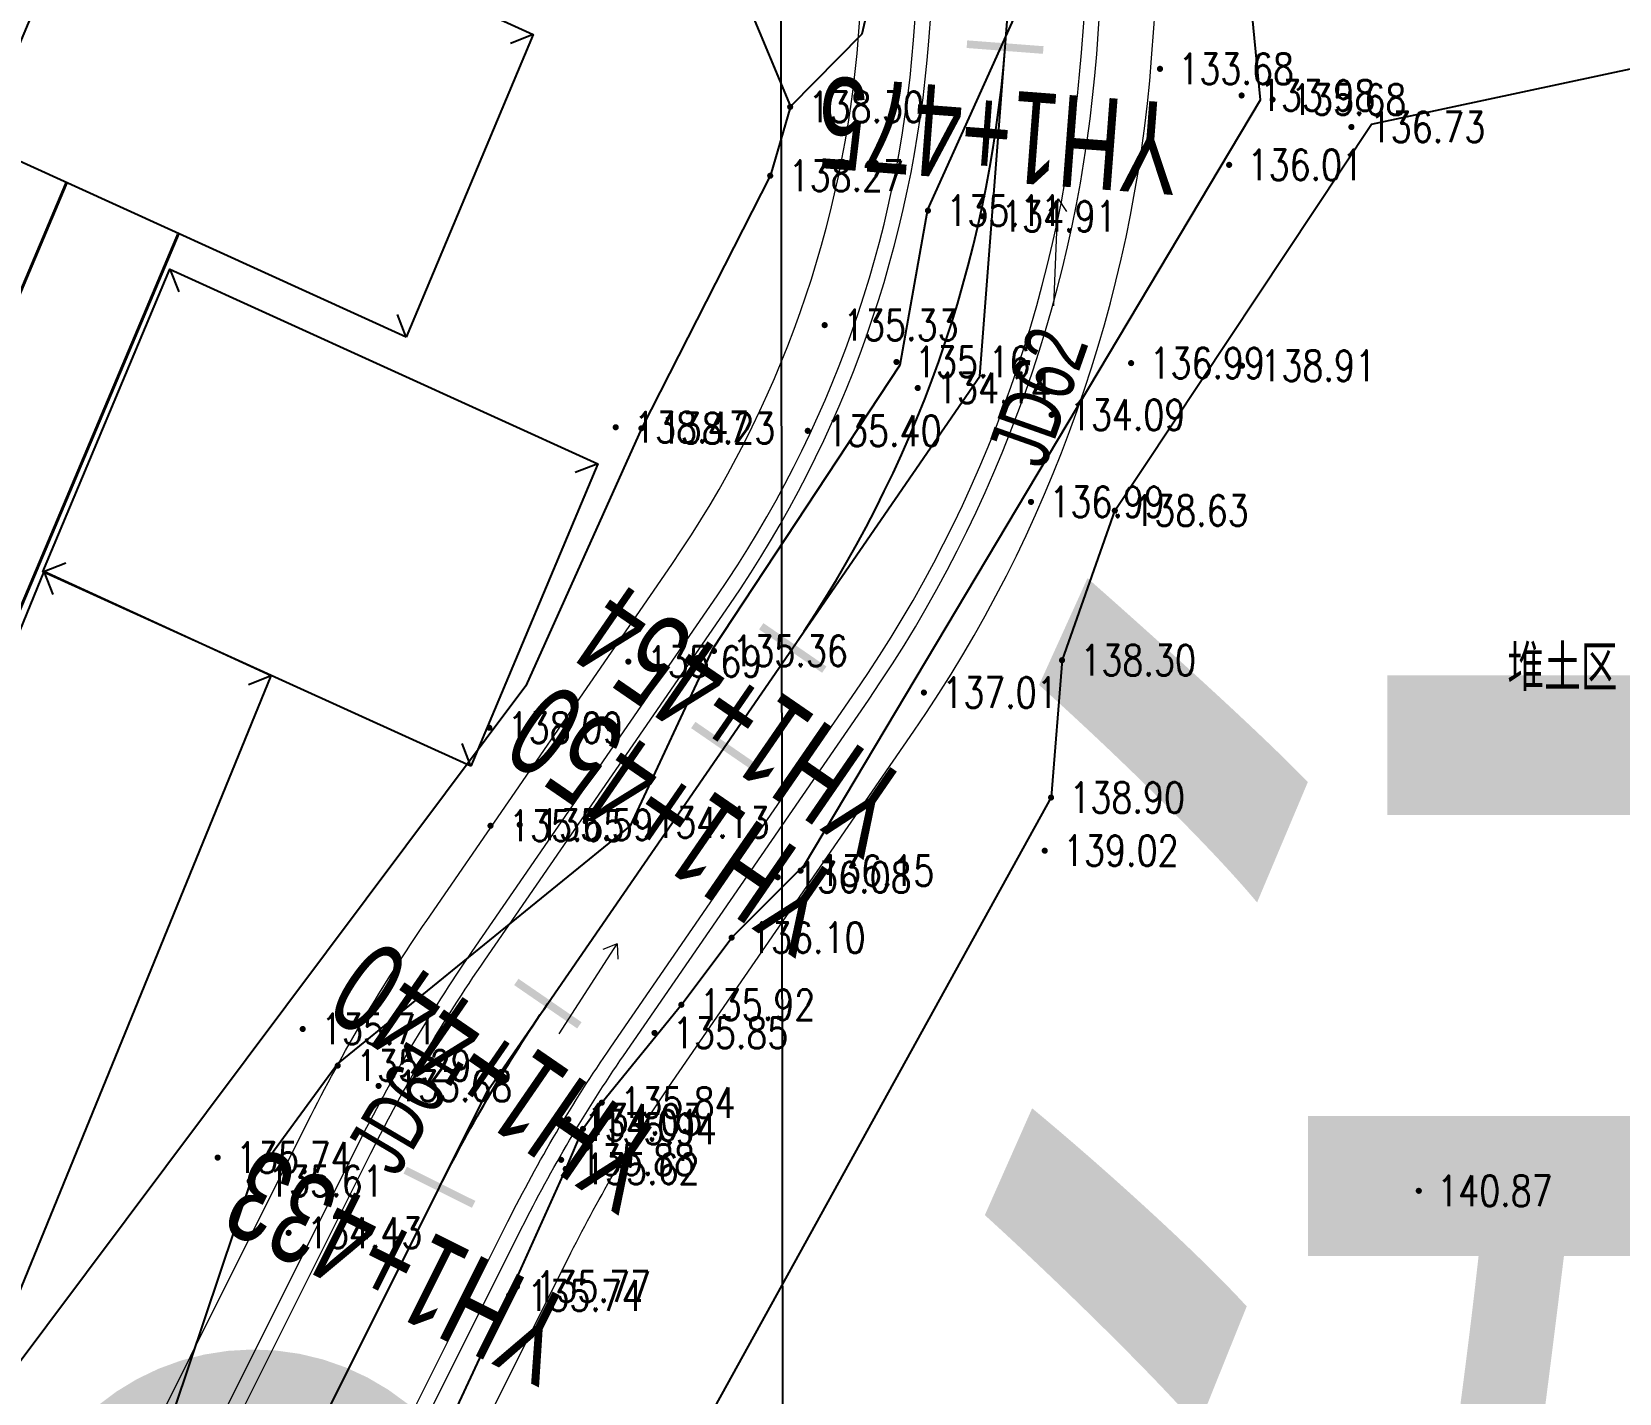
# Model space of a CAD drawing. Extents: x 529262 to 576451, y 2694391 to 2717535.
# Drawn here: x 562939.5 to 562991.3, y 2710384.1 to 2710428.6 of the extents above; entities that cross this region are included whole.
import ezdxf
from ezdxf.enums import TextEntityAlignment as Align

# ---------------------------------------------------------------- set-up
doc = ezdxf.new("R2010")
doc.units = 0
doc.linetypes.add('DASHED', pattern=[19.049999999999997, 12.7, -6.35])
for name, color, linetype in [('DLSS', 4, 'Continuous'), ('DMTZ', 8, 'Continuous'), ('GCD', 8, 'Continuous'), ('GXYZ', 8, 'Continuous'), ('JMD', 8, 'Continuous'), ('ZJ', 7, 'Continuous'), ('交点标注', 3, 'Continuous'), ('桩号标注_YH', 2, 'Continuous'), ('道路中线_04护管挡墙', 7, 'Continuous')]:
    doc.layers.add(name, color=color, linetype=linetype)
doc.layers.add('SXSS', color=5, linetype='Continuous', lineweight=0)
doc.styles.add('_TCH_DIM', font='smsim.shx', dxfattribs={"width": 0.75, "bigfont": 'smfs.shx'})
doc.styles.add('EICAD', font='fsdb_e.shx', dxfattribs={"width": 0.707, "height": 2, "bigfont": 'tjhzf.shx'})
doc.styles.add('HZ', font='rs.shx', dxfattribs={"width": 0.8, "bigfont": 'hztxt.shx'})
doc.styles.add('JieTuHzTxt', font='smsim.shx', dxfattribs={"width": 0.7, "bigfont": 'smfs.shx'})
doc.linetypes.add('10421', pattern='A,2,[150,AAA.SHX,S=0.5,R=0,X=0,Y=0.5],1e-11', length=2.00000000001)

# ---------------------------------------------------------------- blocks, each defined once
blk = doc.blocks.new('GC200')
at = {"linetype": 'Continuous', "const_width": 0.2, "flags": 128}
blk.add_lwpolyline([(-0.1, 0, 1), (0.1, 0, 1)], format="xyb", close=True, dxfattribs=at)
blk = doc.blocks.new('gc086')
at = {"color": 8}
for p, q in [((0, 0), (7, 0)), ((7, 0), (6.180847955711008, 0.573576436351046)), ((7, 0), (6.180847955711008, -0.5735764363510459))]:
    blk.add_line(p, q, dxfattribs=at)

msp = doc.modelspace()

# ---------------------------------------------------------------- linework, layer by layer
at = {"layer": 'Defpoints', "color": 1, "const_width": 8.000000000000002}
msp.add_lwpolyline([(562948.665812205, 2710373.996860715, 1), (562944.8432961397, 2710381.024546744, 1)], format="xyb", close=True, dxfattribs=at)
at = {"layer": 'DLSS', "color": 8, "linetype": 'Continuous', "const_width": 0.1, "flags": 128}
for points in [[(562940.6424195952, 2710423.634078833), (562919.8877064923, 2710374.369718631), (562915.2554455877, 2710355.30374747), (562913.2003483017, 2710345.896572086)], [(562944.2859522967, 2710421.944817453), (562923.706, 2710373.13), (562917.1801463272, 2710345.120269456)]]:
    msp.add_lwpolyline(points, dxfattribs=at)
at = {"layer": 'DMTZ', "linetype": '10421', "flags": 128}
for points in [[(562875.6569799479, 2710517.710590817), (562881.2096401585, 2710513.136962484), (562885.8431388825, 2710506.104024294), (562896.000156, 2710496.867496503), (562900.7433575162, 2710493.456907781), (562902.1508789615, 2710493.360564189), (562907.6460523225, 2710496.539927071), (562912.2171274893, 2710500.241607559), (562921.1455004993, 2710510.357186281), (562930.0326638538, 2710510.406242661), (562938.4989639116, 2710510.977422099), (562949.5544111542, 2710513.397228802), (562960.7241838808, 2710510.917154916), (562965.900569844, 2710508.986744726), (562966.3440000489, 2710506.266222232), (562965.2347387028, 2710499.058734157), (562962.1308346156, 2710488.921390429), (562959.7643030626, 2710481.926135489), (562959.3002978488, 2710474.520269713), (562961.6937498626, 2710463.040329047), (562963.5581915622, 2710459.007735341), (562967.210702914, 2710448.677929373), (562970.6649546735, 2710436.492808566), (562971.9549540539, 2710429.863424606), (562968.7550809688, 2710422.750517037), (562967.8558039883, 2710417.670041609), (562961.7334924304, 2710408.390111475), (562959.0452154493, 2710402.617356841), (562949.5074524239, 2710394.865299786), (562946.6224902859, 2710390.925632931), (562942.6737345892, 2710379.153828388), (562939.6081059823, 2710372.623244184), (562934.0775555337, 2710360.813837247), (562930.1231819652, 2710353.403101703), (562927.2984181283, 2710352.257563191)], [(562944.8905342725, 2710319.666674933), (562943.4460367159, 2710340.882053766), (562940.8488949165, 2710345.757917201), (562945.6593778692, 2710367.03223299), (562952.812, 2710382.379), (562955.1, 2710387.289), (562956.953, 2710391.425), (562957.516, 2710392.734), (562958.132, 2710393.59), (562960.729, 2710396.788), (562962.372, 2710398.981), (562964.7341316307, 2710401.346026551), (562979.6341219317, 2710426.341469314), (562979.0812583172, 2710431.950000533), (562976.9954590403, 2710436.714018357), (562974.7393901899, 2710442.754113016)], [(562943.8429270474, 2710335.820705438), (562944.5349908789, 2710337.208166282), (562946.1306971875, 2710345.43861579), (562947.721344441, 2710355.512438459), (562952.6474794883, 2710371.457033365), (562956.6019334289, 2710377.044531127), (562961.4576261857, 2710382.994409681), (562972.803, 2710403.56), (562973.161, 2710408.046), (562974.884, 2710412.934), (562983.2523833341, 2710425.544565476), (562999.4988488993, 2710429.017164759)]]:
    msp.add_lwpolyline(points, dxfattribs=at)
at = {"layer": 'DMTZ', "linetype": '10421'}
for points in [[(562875.5631839988, 2710514.346548987), (562888.6289473693, 2710495.290743354), (562901.1039390189, 2710489.842846645), (562905.0860591556, 2710491.836516971), (562914.5993318317, 2710498.673232114), (562921.9861655416, 2710506.108200987), (562928.7880964784, 2710507.585175563), (562940.8005022918, 2710508.345655843), (562947.4589568337, 2710509.7851253), (562960.3125644285, 2710508.266639141), (562962.9493382861, 2710506.973056026), (562963.7163984707, 2710505.439924085), (562962.997191582, 2710501.625466816), (562960.00726708, 2710489.672574984), (562957.2688824977, 2710483.40365115), (562956.7657788033, 2710474.443040417), (562958.1761867136, 2710463.187400912), (562963.3491733274, 2710448.930670954), (562968.1346102675, 2710435.076508506), (562966.6111219786, 2710428.484569198), (562964.283, 2710426.124)], [(562859.8497388082, 2710502.248493188), (562878.4213185481, 2710487.748831274), (562915.8853067025, 2710478.730757921), (562929.8618966059, 2710481.834375524), (562947.7578474227, 2710478.804650787), (562952.276, 2710466.641), (562956.312, 2710458.678), (562957.437, 2710448.749), (562960.849, 2710434.711), (562962.894, 2710429.434), (562964.283, 2710426.124), (562963.631, 2710423.873), (562959.426, 2710415.623), (562955.6416309146, 2710407.193488419), (562937.3592726418, 2710382.773345858), (562927.2458438115, 2710362.079754581), (562924.8596661334, 2710351.275596694), (562923.9404885652, 2710345.47398368), (562923.6828423964, 2710342.281494865)]]:
    msp.add_lwpolyline(points, dxfattribs=at)
at = {"layer": 'GXYZ', "linetype": 'Continuous'}
msp.add_line((562964.05173076, 2710366.777892548), (562963.9722919269, 2710431.005061339), dxfattribs=at)
at = {"layer": 'JMD', "linetype": 'Continuous'}
for p, q in [((562955.8791787282, 2710428.471090071), (562955.1343582991, 2710428.17912684)), ((562944.014129984, 2710420.805815475), (562944.3060932152, 2710420.060995046)), ((562951.736238163, 2710418.585120066), (562951.4442749317, 2710419.329940495)), ((562957.9914781032, 2710414.449735539), (562957.2466576741, 2710414.157772307)), ((562939.8711894187, 2710410.91984547), (562940.6160098478, 2710411.211808701)), ((562939.9047566092, 2710410.923785605), (562940.198762622, 2710410.179769164)), ((562947.3242865372, 2710407.518373057), (562946.5802700962, 2710407.224367044)), ((562953.848537538, 2710404.563765533), (562953.5565743067, 2710405.308585962))]:
    msp.add_line(p, q, dxfattribs=at)
at = {"layer": 'JMD', "linetype": 'Continuous', "flags": 128}
for points in [[(562951.736238163, 2710418.585120066), (562937.7588900437, 2710424.941200003), (562941.901830609, 2710434.827170008), (562955.8791787282, 2710428.471090071)], [(562953.848537538, 2710404.563765533), (562939.8711894187, 2710410.91984547), (562944.014129984, 2710420.805815475), (562957.9914781032, 2710414.449735539)], [(562939.9047566092, 2710410.923785605), (562929.9490875797, 2710386.55477148), (562937.3686175079, 2710383.149358931), (562947.3242865372, 2710407.518373057)]]:
    msp.add_lwpolyline(points, close=True, dxfattribs=at)
at = {"layer": '交点标注', "linetype": 'DASHED'}
for p, q in [((562970.4673988753, 2710417.311468885), (562971.288649258, 2710428.060924053)), ((562964.3554083843, 2710408.430657501), (562970.4673988753, 2710417.311468885)), ((562954.3785835737, 2710393.934185446), (562956.3580282882, 2710396.810347505)), ((562952.8180841091, 2710390.810829721), (562954.3785835737, 2710393.934185446))]:
    msp.add_line(p, q, dxfattribs=at)
at = {"layer": '桩号标注_YH', "const_width": 0.25}
for points in [[(562970.0422813946, 2710428.156145631), (562972.5350171216, 2710427.965702475)], [(562963.3257042984, 2710409.13932491), (562965.3851124708, 2710407.721990094)], [(562961.1058328588, 2710405.91381931), (562963.1652410311, 2710404.496484495)], [(562955.3283242019, 2710397.519014913), (562957.3877323741, 2710396.101680097)], [(562951.6998814181, 2710391.369509184), (562953.9362867994, 2710390.252150257)]]:
    msp.add_lwpolyline(points, dxfattribs=at)
at = {"layer": '道路中线_04护管挡墙', "color": 8, "lineweight": 0}
for points in [[(562987.2385584045, 2710184.032784859), (562988.2594496588, 2710203.768798363, 0.08358961004489238), (562986.1695607592, 2710221.844086675), (562985.625910049, 2710223.721240418, 0.1051884195802238), (562976.8270131992, 2710240.157749693), (562968.6244262526, 2710249.874220368, -0.04103029982704433), (562964.326821406, 2710255.90552402), (562961.6050521415, 2710260.476288588, 0.1371222934011133), (562948.0402072802, 2710273.399175984), (562946.7299616454, 2710274.095727961, -0.04646447969234826), (562942.8245341858, 2710276.662733165), (562941.2604360213, 2710277.912999775, -0.2131135562814809), (562933.7053527292, 2710292.549614412), (562933.6960423895, 2710292.714047255, -0.04766593149550063), (562933.8447138937, 2710296.553846704), (562941.2459067231, 2710351.472656011, -0.08253332251952013), (562945.6067462901, 2710365.637652116), (562957.1119824407, 2710388.665500581, -0.03487245063679698), (562960.3120919788, 2710394.089064658), (562968.3094720754, 2710405.709374656, 0.1323975436464126), (562976.0747018538, 2710427.695273194), (562976.1498657804, 2710428.679103796, 0.0780063597128547), (562975.047184427, 2710442.529472372), (562969.4814839382, 2710465.760965831, -0.1370914387375173)], [(562984.9416293171, 2710184.151598865), (562985.9625205715, 2710203.887612369, 0.08358961004337145), (562983.960345987, 2710221.204266317), (562983.4166952767, 2710223.08142006, 0.1051884195786456), (562975.0695275065, 2710238.67409069), (562966.8669405598, 2710248.390561365, -0.04103029982797567), (562962.3506522806, 2710254.728767635), (562959.6288830162, 2710259.299532203, 0.1371222933982296), (562946.9605652578, 2710271.36832072), (562945.6503196228, 2710272.064872697, -0.0464644796915084), (562941.3884444193, 2710274.866168058), (562939.824346255, 2710276.116434669, -0.2131135562802619), (562931.4090307065, 2710292.419594537), (562931.3997203669, 2710292.584027378, -0.04766593149186037), (562931.5653198145, 2710296.861031716), (562938.9665126438, 2710351.779841023, -0.08253332251995493), (562943.5492533394, 2710366.665622329), (562955.05448949, 2710389.693470794, -0.03487245063810536), (562958.4174364604, 2710395.393012689), (562966.4148165568, 2710407.013322686, 0.1323975436422714), (562973.781384985, 2710427.870480897), (562973.8565489115, 2710428.8543115, 0.07800635971297411), (562972.8104784313, 2710441.993612045), (562967.2447779424, 2710465.225105505, -0.1370914387370714)], [(562985.4409617274, 2710184.125769733), (562986.4618529818, 2710203.861783237, 0.08358961004429738), (562984.4406100679, 2710221.343357699), (562983.8969593577, 2710223.220511443, 0.1051884195795183), (562975.4515896136, 2710238.996625256), (562967.2490026669, 2710248.713095931, -0.04103029982729311), (562962.7802542644, 2710254.984584241), (562960.0584849999, 2710259.555348809, 0.1371222934003933), (562947.1952700453, 2710271.809810995), (562945.8850244103, 2710272.506362971, -0.04646447969177672), (562941.7006378467, 2710275.25672569), (562940.1365396825, 2710276.506992301, -0.2131135562800673), (562931.9082311462, 2710292.447859727), (562931.8989208066, 2710292.612292569, -0.04766593149350836), (562932.0608402665, 2710296.794252366), (562939.4620330959, 2710351.713061673, -0.08253332251878127), (562943.9965344156, 2710366.442150543), (562955.5017705662, 2710389.469999008, -0.03487245063878715), (562958.8293180948, 2710395.109545726), (562966.8266981913, 2710406.729855723, 0.1323975436440935), (562974.2799321304, 2710427.832392266), (562974.3550960569, 2710428.816222868, 0.07800635971271046), (562973.2967188652, 2710442.110103421), (562967.7310183763, 2710465.34159688, -0.1370914387387408)], [(562979.448972804, 2710184.435719313), (562980.4698640584, 2710204.171732817, 0.08358961004179123), (562978.6774410971, 2710219.674261113), (562978.1337903868, 2710221.551414856, 0.1051884195755269), (562970.8668443279, 2710235.126210463), (562962.6642573813, 2710244.842681139, -0.04103029982680167), (562957.6250304591, 2710251.914784977), (562954.9032611947, 2710256.485549545, 0.1371222933958047), (562944.3788125955, 2710266.511927697), (562943.06856696, 2710267.208479674, -0.04646447968991898), (562937.9543167165, 2710270.570034107), (562936.3902185529, 2710271.820300717, -0.2131135562734835), (562925.9178258695, 2710292.108677442), (562925.90851553, 2710292.273110284, -0.04766593148590182), (562926.1145948425, 2710297.595604572), (562933.5157876719, 2710352.514413879, -0.082533322519043), (562938.6291615005, 2710369.123811967), (562950.1343976513, 2710392.151660433, -0.03487245063764906), (562953.8867384812, 2710398.511149283), (562961.8841185778, 2710410.13145928, 0.1323975436437146), (562968.2973663858, 2710428.28945584), (562968.3725303124, 2710429.273286444, 0.07800635970676223), (562967.4618336589, 2710440.712206918), (562961.89613317, 2710463.943700378, -0.1370914387325575)], [(562979.9483052143, 2710184.409890181), (562980.9691964687, 2710204.145903685, 0.08358961004284098), (562979.157705178, 2710219.813352495), (562978.6140544678, 2710221.690506238, 0.1051884195761904), (562971.2489064351, 2710235.448745029), (562963.0463194884, 2710245.165215705, -0.04103029982617946), (562958.0546324429, 2710252.170601582), (562955.3328631785, 2710256.74136615, 0.1371222933953563), (562944.613517383, 2710266.953417972), (562943.3032717477, 2710267.649969949, -0.04646447969134449), (562938.2665101441, 2710270.960591739), (562936.7024119804, 2710272.210858349, -0.2131135562775113), (562926.4170263093, 2710292.136942633), (562926.4077159698, 2710292.301375475, -0.04766593148711189), (562926.6101152946, 2710297.528825221), (562934.0113081239, 2710352.447634528, -0.08253332252014657), (562939.0764425768, 2710368.900340182), (562950.5816787275, 2710391.928188647, -0.03487245063853781), (562954.2986201157, 2710398.22768232), (562962.2960002123, 2710409.847992317, 0.1323975436457847), (562968.7959135312, 2710428.251367209), (562968.8710774578, 2710429.235197812, 0.0780063597096943), (562967.9480740927, 2710440.828698293), (562962.3823736039, 2710464.060191753, -0.1370914387339848)], [(562977.651376127, 2710184.528704186), (562978.6722673815, 2710204.264717691, 0.08358961004358269), (562976.9484904058, 2710219.173532137), (562976.4048396955, 2710221.050685881, 0.1051884195744248), (562969.4914207422, 2710233.965086025), (562961.2888337956, 2710243.681556702, -0.041030299827023), (562956.0784633176, 2710250.993845198), (562953.3566940532, 2710255.564609766, 0.1371222933978534), (562943.5338753606, 2710264.922562708), (562942.2236297247, 2710265.619114685, -0.04646447969145054), (562936.8304203774, 2710269.164026632), (562935.2663222142, 2710270.414293243, -0.2131135562729229), (562924.1207042865, 2710292.006922757), (562924.111393947, 2710292.1713556, -0.04766593148501081), (562924.3307212153, 2710297.836010233), (562931.7319140447, 2710352.754819541, -0.08253332251842498), (562937.018949626, 2710369.928310394), (562948.5241857768, 2710392.95615886, -0.03487245063749168), (562952.4039645971, 2710399.531630351), (562960.4013446937, 2710411.151940348, 0.13239754364403), (562966.5025966624, 2710428.426574913), (562966.577760589, 2710429.410405516, 0.07800635970627447), (562965.711368097, 2710440.292837967), (562960.1456676081, 2710463.524331428, -0.1370914387337673)]]:
    msp.add_lwpolyline(points, format="xyb", dxfattribs=at)
at = {"layer": '道路中线_04护管挡墙', "color": 1}
msp.add_lwpolyline([(562982.4449672657, 2710184.280744523), (562983.4658585201, 2710204.016758027, 0.08358961004311949), (562981.5590255825, 2710220.508809406), (562981.0153748723, 2710222.385963149, 0.1051884195776723), (562973.1592169708, 2710237.06141786), (562964.9566300241, 2710246.777888535, -0.04103029982703265), (562960.2026423617, 2710253.449684609), (562957.4808730973, 2710258.020449177, 0.1371222933969127), (562945.7870413205, 2710269.160869346), (562944.4767956852, 2710269.857421323, -0.04646447969141961), (562939.8274772817, 2710272.913379898), (562938.2633791177, 2710274.163646509, -0.2131135562811177), (562928.9130285078, 2710292.278268585), (562928.9037181684, 2710292.442701426, -0.04766593148924871), (562929.0877175545, 2710297.194928469), (562936.4889103839, 2710352.113737776, -0.08253332251883258), (562941.3128479581, 2710367.782981255), (562952.8180841088, 2710390.81082972, -0.03487245063833239), (562956.358028288, 2710396.810347505), (562964.3554083846, 2710408.430657502, 0.1323975436437905), (562971.2886492581, 2710428.060924053), (562971.3638131847, 2710429.044754656, 0.07800635971143671), (562970.379276262, 2710441.411155169), (562964.8135757732, 2710464.642648629, -0.1370914387354172)], format="xyb", dxfattribs=at)

# ---------------------------------------------------------------- block references
at = {"layer": 'GCD', "linetype": 'Continuous'}
ref = msp.add_blockref('GC200', (562976.346954099, 2710427.350554978, 133.675), dxfattribs=dict(at, xscale=0.5, yscale=0.5, zscale=0.5))
ref.add_attrib('height', '133.68', dxfattribs={"linetype": 'Continuous', "height": 1, "style": 'HZ', "width": 0.8}).set_placement((562976.946954099, 2710427.350554978, 133.675), align=Align.MIDDLE_LEFT)
ref = msp.add_blockref('GC200', (562979.0110682305, 2710426.480508473, 133.98), dxfattribs=dict(at, xscale=0.5, yscale=0.5, zscale=0.5))
ref.add_attrib('height', '133.98', dxfattribs={"linetype": 'Continuous', "height": 1, "style": 'HZ', "width": 0.8}).set_placement((562979.6110682305, 2710426.480508473, 133.98), align=Align.MIDDLE_LEFT)
at = {"layer": 'GCD', "color": 3, "linetype": 'Continuous'}
ref = msp.add_blockref('GC200', (562964.2706552576, 2710426.10818991, 138.304), dxfattribs=dict(at, xscale=0.5, yscale=0.5, zscale=0.5))
ref.add_attrib('height', '138.30', dxfattribs={"linetype": 'Continuous', "height": 1, "style": 'HZ', "width": 0.8}).set_placement((562964.8706552576, 2710426.10818991, 138.304), align=Align.MIDDLE_LEFT)
ref = msp.add_blockref('GC200', (562980.0226552576, 2710426.34718991, 135.684), dxfattribs=dict(at, xscale=0.5, yscale=0.5, zscale=0.5))
ref.add_attrib('height', '135.68', dxfattribs={"linetype": 'Continuous', "height": 1, "style": 'HZ', "width": 0.8}).set_placement((562980.6226552576, 2710426.34718991, 135.684), align=Align.MIDDLE_LEFT)
ref = msp.add_blockref('GC200', (562982.5976552576, 2710425.45018991, 136.731), dxfattribs=dict(at, xscale=0.5, yscale=0.5, zscale=0.5))
ref.add_attrib('height', '136.73', dxfattribs={"linetype": 'Continuous', "height": 1, "style": 'HZ', "width": 0.8}).set_placement((562983.1976552575, 2710425.45018991, 136.731), align=Align.MIDDLE_LEFT)
ref = msp.add_blockref('GC200', (562963.6186552576, 2710423.85718991, 138.265), dxfattribs=dict(at, xscale=0.5, yscale=0.5, zscale=0.5))
ref.add_attrib('height', '138.27', dxfattribs={"linetype": 'Continuous', "height": 1, "style": 'HZ', "width": 0.8}).set_placement((562964.2186552576, 2710423.85718991, 138.265), align=Align.MIDDLE_LEFT)
at = {"layer": 'GCD', "linetype": 'Continuous'}
ref = msp.add_blockref('GC200', (562978.6049540989, 2710424.213554979, 136.007), dxfattribs=dict(at, xscale=0.5, yscale=0.5, zscale=0.5))
ref.add_attrib('height', '136.01', dxfattribs={"linetype": 'Continuous', "height": 1, "style": 'HZ', "width": 0.8}).set_placement((562979.2049540989, 2710424.213554979, 136.007), align=Align.MIDDLE_LEFT)
ref = msp.add_blockref('GC200', (562968.770954099, 2710422.717554979, 135.106), dxfattribs=dict(at, xscale=0.5, yscale=0.5, zscale=0.5))
ref.add_attrib('height', '135.11', dxfattribs={"linetype": 'Continuous', "height": 1, "style": 'HZ', "width": 0.8}).set_placement((562969.370954099, 2710422.717554979, 135.106), align=Align.MIDDLE_LEFT)
ref = msp.add_blockref('GC200', (562970.558954099, 2710422.532554979, 134.905), dxfattribs=dict(at, xscale=0.5, yscale=0.5, zscale=0.5))
ref.add_attrib('height', '134.91', dxfattribs={"linetype": 'Continuous', "height": 1, "style": 'HZ', "width": 0.8}).set_placement((562971.1589540989, 2710422.532554979, 134.905), align=Align.MIDDLE_LEFT)
ref = msp.add_blockref('GC200', (562965.396954099, 2710418.977554979, 135.328), dxfattribs=dict(at, xscale=0.5, yscale=0.5, zscale=0.5))
ref.add_attrib('height', '135.33', dxfattribs={"linetype": 'Continuous', "height": 1, "style": 'HZ', "width": 0.8}).set_placement((562965.9969540989, 2710418.977554979, 135.328), align=Align.MIDDLE_LEFT)
ref = msp.add_blockref('GC200', (562967.742954099, 2710417.774554979, 135.155), dxfattribs=dict(at, xscale=0.5, yscale=0.5, zscale=0.5))
ref.add_attrib('height', '135.16', dxfattribs={"linetype": 'Continuous', "height": 1, "style": 'HZ', "width": 0.8}).set_placement((562968.342954099, 2710417.774554979, 135.155), align=Align.MIDDLE_LEFT)
ref = msp.add_blockref('GC200', (562975.4039540989, 2710417.736554978, 136.988), dxfattribs=dict(at, xscale=0.5, yscale=0.5, zscale=0.5))
ref.add_attrib('height', '136.99', dxfattribs={"linetype": 'Continuous', "height": 1, "style": 'HZ', "width": 0.8}).set_placement((562976.0039540989, 2710417.736554978, 136.988), align=Align.MIDDLE_LEFT)
at = {"layer": 'GCD', "color": 3, "linetype": 'Continuous'}
ref = msp.add_blockref('GC200', (562979.0266552576, 2710417.650189911, 138.912), dxfattribs=dict(at, xscale=0.5, yscale=0.5, zscale=0.5))
ref.add_attrib('height', '138.91', dxfattribs={"linetype": 'Continuous', "height": 1, "style": 'HZ', "width": 0.8}).set_placement((562979.6266552575, 2710417.650189911, 138.912), align=Align.MIDDLE_LEFT)
at = {"layer": 'GCD', "linetype": 'Continuous'}
ref = msp.add_blockref('GC200', (562968.436954099, 2710416.923554979, 134.141), dxfattribs=dict(at, xscale=0.5, yscale=0.5, zscale=0.5))
ref.add_attrib('height', '134.14', dxfattribs={"linetype": 'Continuous', "height": 1, "style": 'HZ', "width": 0.8}).set_placement((562969.036954099, 2710416.923554979, 134.141), align=Align.MIDDLE_LEFT)
ref = msp.add_blockref('GC200', (562972.8056215353, 2710416.046083553, 134.09), dxfattribs=dict(at, xscale=0.5, yscale=0.5, zscale=0.5))
ref.add_attrib('height', '134.09', dxfattribs={"linetype": 'Continuous', "height": 1, "style": 'HZ', "width": 0.8}).set_placement((562973.4056215353, 2710416.046083553, 134.09), align=Align.MIDDLE_LEFT)
at = {"layer": 'GCD', "color": 3, "linetype": 'Continuous'}
ref = msp.add_blockref('GC200', (562958.5746552576, 2710415.64118991, 138.467), dxfattribs=dict(at, xscale=0.5, yscale=0.5, zscale=0.5))
ref.add_attrib('height', '138.47', dxfattribs={"linetype": 'Continuous', "height": 1, "style": 'HZ', "width": 0.8}).set_placement((562959.1746552576, 2710415.64118991, 138.467), align=Align.MIDDLE_LEFT)
ref = msp.add_blockref('GC200', (562959.4136552576, 2710415.60718991, 138.23), dxfattribs=dict(at, xscale=0.5, yscale=0.5, zscale=0.5))
ref.add_attrib('height', '138.23', dxfattribs={"linetype": 'Continuous', "height": 1, "style": 'HZ', "width": 0.8}).set_placement((562960.0136552575, 2710415.60718991, 138.23), align=Align.MIDDLE_LEFT)
at = {"layer": 'GCD', "linetype": 'Continuous'}
ref = msp.add_blockref('GC200', (562964.8445011146, 2710415.524078892, 135.4), dxfattribs=dict(at, xscale=0.5, yscale=0.5, zscale=0.5))
ref.add_attrib('height', '135.40', dxfattribs={"linetype": 'Continuous', "height": 1, "style": 'HZ', "width": 0.8}).set_placement((562965.4445011145, 2710415.524078892, 135.4), align=Align.MIDDLE_LEFT)
ref = msp.add_blockref('GC200', (562972.134954099, 2710413.202554978, 136.987), dxfattribs=dict(at, xscale=0.5, yscale=0.5, zscale=0.5))
ref.add_attrib('height', '136.99', dxfattribs={"linetype": 'Continuous', "height": 1, "style": 'HZ', "width": 0.8}).set_placement((562972.7349540989, 2710413.202554978, 136.987), align=Align.MIDDLE_LEFT)
at = {"layer": 'GCD', "color": 3, "linetype": 'Continuous'}
ref = msp.add_blockref('GC200', (562974.8716552575, 2710412.91818991, 138.627), dxfattribs=dict(at, xscale=0.5, yscale=0.5, zscale=0.5))
ref.add_attrib('height', '138.63', dxfattribs={"linetype": 'Continuous', "height": 1, "style": 'HZ', "width": 0.8}).set_placement((562975.4716552575, 2710412.91818991, 138.627), align=Align.MIDDLE_LEFT)
at = {"layer": 'GCD', "linetype": 'Continuous'}
ref = msp.add_blockref('GC200', (562961.782954099, 2710408.332554979, 135.363), dxfattribs=dict(at, xscale=0.5, yscale=0.5, zscale=0.5))
ref.add_attrib('height', '135.36', dxfattribs={"linetype": 'Continuous', "height": 1, "style": 'HZ', "width": 0.8}).set_placement((562962.382954099, 2710408.332554979, 135.363), align=Align.MIDDLE_LEFT)
ref = msp.add_blockref('GC200', (562958.985954099, 2710407.983554978, 135.694), dxfattribs=dict(at, xscale=0.5, yscale=0.5, zscale=0.5))
ref.add_attrib('height', '135.69', dxfattribs={"linetype": 'Continuous', "height": 1, "style": 'HZ', "width": 0.8}).set_placement((562959.585954099, 2710407.983554978, 135.694), align=Align.MIDDLE_LEFT)
at = {"layer": 'GCD', "color": 3, "linetype": 'Continuous'}
ref = msp.add_blockref('GC200', (562973.1486552575, 2710408.03018991, 138.301), dxfattribs=dict(at, xscale=0.5, yscale=0.5, zscale=0.5))
ref.add_attrib('height', '138.30', dxfattribs={"linetype": 'Continuous', "height": 1, "style": 'HZ', "width": 0.8}).set_placement((562973.7486552575, 2710408.03018991, 138.301), align=Align.MIDDLE_LEFT)
at = {"layer": 'GCD', "linetype": 'Continuous'}
ref = msp.add_blockref('GC200', (562968.6369540989, 2710406.973554979, 137.01), dxfattribs=dict(at, xscale=0.5, yscale=0.5, zscale=0.5))
ref.add_attrib('height', '137.01', dxfattribs={"linetype": 'Continuous', "height": 1, "style": 'HZ', "width": 0.8}).set_placement((562969.2369540989, 2710406.973554979, 137.01), align=Align.MIDDLE_LEFT)
at = {"layer": 'GCD', "color": 3, "linetype": 'Continuous'}
ref = msp.add_blockref('GC200', (562954.4466552576, 2710405.823189911, 138.092), dxfattribs=dict(at, xscale=0.5, yscale=0.5, zscale=0.5))
ref.add_attrib('height', '138.09', dxfattribs={"linetype": 'Continuous', "height": 1, "style": 'HZ', "width": 0.8}).set_placement((562955.0466552576, 2710405.823189911, 138.092), align=Align.MIDDLE_LEFT)
ref = msp.add_blockref('GC200', (562972.7906552575, 2710403.54418991, 138.899), dxfattribs=dict(at, xscale=0.5, yscale=0.5, zscale=0.5))
ref.add_attrib('height', '138.90', dxfattribs={"linetype": 'Continuous', "height": 1, "style": 'HZ', "width": 0.8}).set_placement((562973.3906552575, 2710403.54418991, 138.899), align=Align.MIDDLE_LEFT)
at = {"layer": 'GCD', "linetype": 'Continuous'}
ref = msp.add_blockref('GC200', (562954.4849540989, 2710402.620554978, 135.651), dxfattribs=dict(at, xscale=0.5, yscale=0.5, zscale=0.5))
ref.add_attrib('height', '135.65', dxfattribs={"linetype": 'Continuous', "height": 1, "style": 'HZ', "width": 0.8}).set_placement((562955.0849540989, 2710402.620554978, 135.651), align=Align.MIDDLE_LEFT)
ref = msp.add_blockref('GC200', (562955.439954099, 2710402.654554978, 135.589), dxfattribs=dict(at, xscale=0.5, yscale=0.5, zscale=0.5))
ref.add_attrib('height', '135.59', dxfattribs={"linetype": 'Continuous', "height": 1, "style": 'HZ', "width": 0.8}).set_placement((562956.039954099, 2710402.654554978, 135.589), align=Align.MIDDLE_LEFT)
ref = msp.add_blockref('GC200', (562959.232954099, 2710402.730554979, 134.125), dxfattribs=dict(at, xscale=0.5, yscale=0.5, zscale=0.5))
ref.add_attrib('height', '134.13', dxfattribs={"linetype": 'Continuous', "height": 1, "style": 'HZ', "width": 0.8}).set_placement((562959.8329540989, 2710402.730554979, 134.125), align=Align.MIDDLE_LEFT)
at = {"layer": 'GCD', "color": 3, "linetype": 'Continuous'}
ref = msp.add_blockref('GC200', (562972.5826552575, 2710401.80718991, 139.017), dxfattribs=dict(at, xscale=0.5, yscale=0.5, zscale=0.5))
ref.add_attrib('height', '139.02', dxfattribs={"linetype": 'Continuous', "height": 1, "style": 'HZ', "width": 0.8}).set_placement((562973.1826552575, 2710401.80718991, 139.017), align=Align.MIDDLE_LEFT)
ref = msp.add_blockref('GC200', (562964.6106552576, 2710401.15418991, 136.149), dxfattribs=dict(at, xscale=0.5, yscale=0.5, zscale=0.5))
ref.add_attrib('height', '136.15', dxfattribs={"linetype": 'Continuous', "height": 1, "style": 'HZ', "width": 0.8}).set_placement((562965.2106552576, 2710401.15418991, 136.149), align=Align.MIDDLE_LEFT)
at = {"layer": 'GCD', "linetype": 'Continuous'}
ref = msp.add_blockref('GC200', (562963.864954099, 2710400.940554979, 136.082), dxfattribs=dict(at, xscale=0.5, yscale=0.5, zscale=0.5))
ref.add_attrib('height', '136.08', dxfattribs={"linetype": 'Continuous', "height": 1, "style": 'HZ', "width": 0.8}).set_placement((562964.4649540989, 2710400.940554979, 136.082), align=Align.MIDDLE_LEFT)
at = {"layer": 'GCD', "color": 3, "linetype": 'Continuous'}
ref = msp.add_blockref('GC200', (562962.3596552575, 2710398.96518991, 136.096), dxfattribs=dict(at, xscale=0.5, yscale=0.5, zscale=0.5))
ref.add_attrib('height', '136.10', dxfattribs={"linetype": 'Continuous', "height": 1, "style": 'HZ', "width": 0.8}).set_placement((562962.9596552575, 2710398.96518991, 136.096), align=Align.MIDDLE_LEFT)
ref = msp.add_blockref('GC200', (562960.7166552576, 2710396.772189911, 135.924), dxfattribs=dict(at, xscale=0.5, yscale=0.5, zscale=0.5))
ref.add_attrib('height', '135.92', dxfattribs={"linetype": 'Continuous', "height": 1, "style": 'HZ', "width": 0.8}).set_placement((562961.3166552576, 2710396.772189911, 135.924), align=Align.MIDDLE_LEFT)
at = {"layer": 'GCD', "linetype": 'Continuous'}
ref = msp.add_blockref('GC200', (562948.352954099, 2710395.981554979, 135.714), dxfattribs=dict(at, xscale=0.5, yscale=0.5, zscale=0.5))
ref.add_attrib('height', '135.71', dxfattribs={"linetype": 'Continuous', "height": 1, "style": 'HZ', "width": 0.8}).set_placement((562948.9529540989, 2710395.981554979, 135.714), align=Align.MIDDLE_LEFT)
ref = msp.add_blockref('GC200', (562959.840954099, 2710395.853554979, 135.854), dxfattribs=dict(at, xscale=0.5, yscale=0.5, zscale=0.5))
ref.add_attrib('height', '135.85', dxfattribs={"linetype": 'Continuous', "height": 1, "style": 'HZ', "width": 0.8}).set_placement((562960.440954099, 2710395.853554979, 135.854), align=Align.MIDDLE_LEFT)
ref = msp.add_blockref('GC200', (562949.495954099, 2710394.784554979, 135.285), dxfattribs=dict(at, xscale=0.5, yscale=0.5, zscale=0.5))
ref.add_attrib('height', '135.29', dxfattribs={"linetype": 'Continuous', "height": 1, "style": 'HZ', "width": 0.8}).set_placement((562950.095954099, 2710394.784554979, 135.285), align=Align.MIDDLE_LEFT)
ref = msp.add_blockref('GC200', (562950.829954099, 2710394.122554979, 133.677), dxfattribs=dict(at, xscale=0.5, yscale=0.5, zscale=0.5))
ref.add_attrib('height', '133.68', dxfattribs={"linetype": 'Continuous', "height": 1, "style": 'HZ', "width": 0.8}).set_placement((562951.429954099, 2710394.122554979, 133.677), align=Align.MIDDLE_LEFT)
at = {"layer": 'GCD', "color": 3, "linetype": 'Continuous'}
ref = msp.add_blockref('GC200', (562958.1196552576, 2710393.57418991, 135.844), dxfattribs=dict(at, xscale=0.5, yscale=0.5, zscale=0.5))
ref.add_attrib('height', '135.84', dxfattribs={"linetype": 'Continuous', "height": 1, "style": 'HZ', "width": 0.8}).set_placement((562958.7196552575, 2710393.57418991, 135.844), align=Align.MIDDLE_LEFT)
ref = msp.add_blockref('GC200', (562956.9316552576, 2710392.83318991, 134.012), dxfattribs=dict(at, xscale=0.5, yscale=0.5, zscale=0.5))
ref.add_attrib('height', '134.01', dxfattribs={"linetype": 'Continuous', "height": 1, "style": 'HZ', "width": 0.8}).set_placement((562957.5316552576, 2710392.83318991, 134.012), align=Align.MIDDLE_LEFT)
at = {"layer": 'GCD', "linetype": 'Continuous'}
ref = msp.add_blockref('GC200', (562957.0278681029, 2710393.026767213, 134.028), dxfattribs=dict(at, xscale=0.5, yscale=0.5, zscale=0.5))
ref.add_attrib('height', '134.03', dxfattribs={"linetype": 'Continuous', "height": 1, "style": 'HZ', "width": 0.8}).set_placement((562957.6278681029, 2710393.026767213, 134.028), align=Align.MIDDLE_LEFT)
at = {"layer": 'GCD', "color": 3, "linetype": 'Continuous'}
ref = msp.add_blockref('GC200', (562957.5036552575, 2710392.718189911, 135.944), dxfattribs=dict(at, xscale=0.5, yscale=0.5, zscale=0.5))
ref.add_attrib('height', '135.94', dxfattribs={"linetype": 'Continuous', "height": 1, "style": 'HZ', "width": 0.8}).set_placement((562958.1036552575, 2710392.718189911, 135.944), align=Align.MIDDLE_LEFT)
at = {"layer": 'GCD', "linetype": 'Continuous'}
ref = msp.add_blockref('GC200', (562945.576954099, 2710391.780554979, 135.741), dxfattribs=dict(at, xscale=0.5, yscale=0.5, zscale=0.5))
ref.add_attrib('height', '135.74', dxfattribs={"linetype": 'Continuous', "height": 1, "style": 'HZ', "width": 0.8}).set_placement((562946.176954099, 2710391.780554979, 135.741), align=Align.MIDDLE_LEFT)
ref = msp.add_blockref('GC200', (562956.791954099, 2710391.707554979, 135.875), dxfattribs=dict(at, xscale=0.5, yscale=0.5, zscale=0.5))
ref.add_attrib('height', '135.88', dxfattribs={"linetype": 'Continuous', "height": 1, "style": 'HZ', "width": 0.8}).set_placement((562957.391954099, 2710391.707554979, 135.875), align=Align.MIDDLE_LEFT)
at = {"layer": 'GCD', "color": 3, "linetype": 'Continuous'}
ref = msp.add_blockref('GC200', (562956.9406552576, 2710391.40918991, 135.621), dxfattribs=dict(at, xscale=0.5, yscale=0.5, zscale=0.5))
ref.add_attrib('height', '135.62', dxfattribs={"linetype": 'Continuous', "height": 1, "style": 'HZ', "width": 0.8}).set_placement((562957.5406552575, 2710391.40918991, 135.621), align=Align.MIDDLE_LEFT)
at = {"layer": 'GCD', "linetype": 'Continuous'}
ref = msp.add_blockref('GC200', (562946.619954099, 2710391.012554978, 135.611), dxfattribs=dict(at, xscale=0.5, yscale=0.5, zscale=0.5))
ref.add_attrib('height', '135.61', dxfattribs={"linetype": 'Continuous', "height": 1, "style": 'HZ', "width": 0.8}).set_placement((562947.2199540989, 2710391.012554978, 135.611), align=Align.MIDDLE_LEFT)
at = {"layer": 'GCD', "color": 3, "linetype": 'Continuous'}
ref = msp.add_blockref('GC200', (562984.7983817329, 2710390.694470226, 140.873), dxfattribs=dict(at, xscale=0.5, yscale=0.5, zscale=0.5))
ref.add_attrib('height', '140.87', dxfattribs={"linetype": 'Continuous', "height": 1, "style": 'HZ', "width": 0.8}).set_placement((562985.3983817329, 2710390.694470226, 140.873), align=Align.MIDDLE_LEFT)
at = {"layer": 'GCD', "linetype": 'Continuous'}
ref = msp.add_blockref('GC200', (562947.8919585277, 2710389.321274304, 134.428), dxfattribs=dict(at, xscale=0.5, yscale=0.5, zscale=0.5))
ref.add_attrib('height', '134.43', dxfattribs={"linetype": 'Continuous', "height": 1, "style": 'HZ', "width": 0.8}).set_placement((562948.4919585277, 2710389.321274304, 134.428), align=Align.MIDDLE_LEFT)
ref = msp.add_blockref('GC200', (562955.350954099, 2710387.565554979, 135.768), dxfattribs=dict(at, xscale=0.5, yscale=0.5, zscale=0.5))
ref.add_attrib('height', '135.77', dxfattribs={"linetype": 'Continuous', "height": 1, "style": 'HZ', "width": 0.8}).set_placement((562955.950954099, 2710387.565554979, 135.768), align=Align.MIDDLE_LEFT)
at = {"layer": 'GCD', "color": 3, "linetype": 'Continuous'}
ref = msp.add_blockref('GC200', (562955.0876552576, 2710387.27318991, 135.744), dxfattribs=dict(at, xscale=0.5, yscale=0.5, zscale=0.5))
ref.add_attrib('height', '135.74', dxfattribs={"linetype": 'Continuous', "height": 1, "style": 'HZ', "width": 0.8}).set_placement((562955.6876552575, 2710387.27318991, 135.744), align=Align.MIDDLE_LEFT)
at = {"layer": 'SXSS', "color": 8, "linetype": 'Continuous'}
for p, xscale, yscale, zscale, rotation in [((562972.8801652265, 2710419.611584581), 0.5000000001758803, 0.5000000001758803, 0.5000000001758803, 87.67044084129446), ((562956.7240228644, 2710395.825018732), 0.4999999999799098, 0.4999999999799098, 0.4999999999799098, 57.21689911371433)]:
    msp.add_blockref('gc086', p, dxfattribs=dict(at, xscale=xscale, yscale=yscale, zscale=zscale, rotation=rotation))

# ---------------------------------------------------------------- texts
at = {"layer": 'Defpoints', "color": 1, "style": '_TCH_DIM', "width": 0.75}
msp.add_text('污水', height=52.86919831223629, rotation=359.9999992379171, dxfattribs=at).set_placement((562969.0455115758, 2710353.167594305))
at = {"layer": 'ZJ', "color": 8, "linetype": 'Continuous', "style": 'HZ', "width": 0.8}
msp.add_text('堆土区', height=1.5, dxfattribs=at).set_placement((562989.4882210459, 2710407.848973922), align=Align.MIDDLE)
at = {"layer": '交点标注', "style": 'EICAD', "width": 0.707}
for s, rotation, p in [('JD62', 70.54721866560799, (562972.3532314118, 2710416.645409095)), ('JD61', 59.45777514122268, (562951.6766632834, 2710393.502667833))]:
    msp.add_text(s, height=2, rotation=rotation, dxfattribs=at).set_placement(p, align=Align.MIDDLE_CENTER)
at = {"layer": '桩号标注_YH', "style": 'JieTuHzTxt', "width": 0.7}
for s, rotation, p in [('YH1+475', 175.6311319890358, (562971.2505606269, 2710427.562376908)), ('YH1+454', 145.4633053373287, (562964.0719414214, 2710408.018775867)), ('YH1+450', 145.4633053368032, (562961.8520699817, 2710404.793270268)), ('YH1+440', 145.4633053368032, (562956.0745613248, 2710396.39846587)), ('YH1+433', 153.4522449408099, (562952.5946123234, 2710390.363548644))]:
    msp.add_text(s, height=3, rotation=rotation, dxfattribs=at).set_placement(p, align=Align.BOTTOM_CENTER)

doc.saveas('drawing.dxf')
